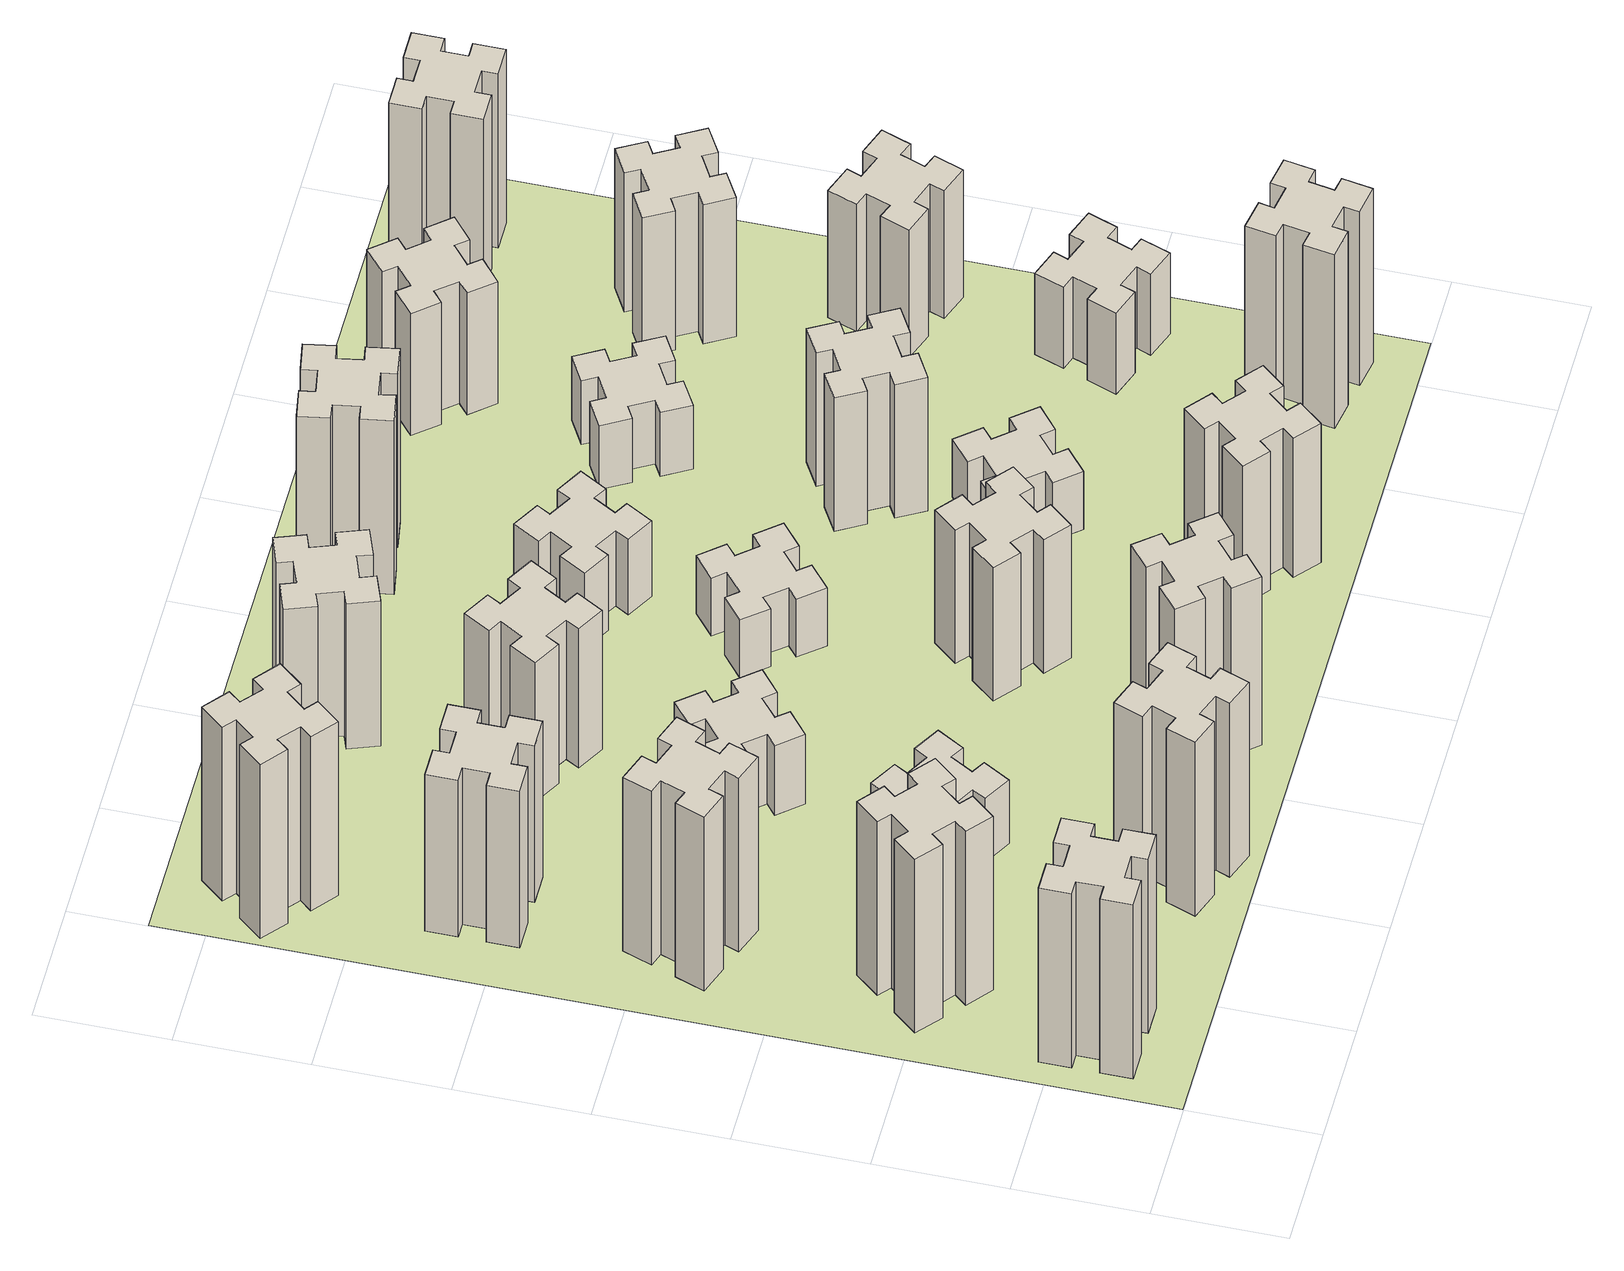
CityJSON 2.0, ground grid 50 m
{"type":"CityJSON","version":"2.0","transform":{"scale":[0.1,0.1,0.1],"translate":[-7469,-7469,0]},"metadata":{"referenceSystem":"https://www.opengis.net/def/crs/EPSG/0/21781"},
"CityObjects":{
"building1":{"type":"Building","attributes":{"class":"1000","function":"1000","usage":"1000","yearOfConstruction":2016,"roofType":"1000","measuredHeight":90,"storeysAboveGround":30,"storeysBelowGround":0},"geometry":[{"type":"Solid","lod":"1","boundaries":[[[[0,1,2,3,4,5,6,7,8,9,10,11,12,13,14,15,16,17,18,19]],[[17,16,20,21]],[[16,15,22,20]],[[15,14,23,22]],[[14,13,24,23]],[[13,12,25,24]],[[12,11,26,25]],[[11,10,27,26]],[[10,9,28,27]],[[9,8,29,28]],[[8,7,30,29]],[[7,6,31,30]],[[6,5,32,31]],[[5,4,33,32]],[[4,3,34,33]],[[3,2,35,34]],[[2,1,36,35]],[[1,0,37,36]],[[0,19,38,37]],[[19,18,39,38]],[[18,17,21,39]],[[24,25,26,27,28,29,30,31,32,33,34,35,36,37,38,39,21,20,22,23]]]]}]},
"building2":{"type":"Building","attributes":{"class":"1000","function":"1000","usage":"1000","yearOfConstruction":2016,"roofType":"1000","measuredHeight":90,"storeysAboveGround":30,"storeysBelowGround":0},"geometry":[{"type":"Solid","lod":"1","boundaries":[[[[40,41,42,43,44,45,46,47,48,49,50,51,52,53,54,55,56,57,58,59]],[[57,56,60,61]],[[56,55,62,60]],[[55,54,63,62]],[[54,53,64,63]],[[53,52,65,64]],[[52,51,66,65]],[[51,50,67,66]],[[50,49,68,67]],[[49,48,69,68]],[[48,47,70,69]],[[47,46,71,70]],[[46,45,72,71]],[[45,44,73,72]],[[44,43,74,73]],[[43,42,75,74]],[[42,41,76,75]],[[41,40,77,76]],[[40,59,78,77]],[[59,58,79,78]],[[58,57,61,79]],[[64,65,66,67,68,69,70,71,72,73,74,75,76,77,78,79,61,60,62,63]]]]}]},
"building3":{"type":"Building","attributes":{"class":"1000","function":"1000","usage":"1000","yearOfConstruction":2016,"roofType":"1000","measuredHeight":90,"storeysAboveGround":30,"storeysBelowGround":0},"geometry":[{"type":"Solid","lod":"1","boundaries":[[[[80,81,82,83,84,85,86,87,88,89,90,91,92,93,94,95,96,97,98,99]],[[97,96,100,101]],[[96,95,102,100]],[[95,94,103,102]],[[94,93,104,103]],[[93,92,105,104]],[[92,91,106,105]],[[91,90,107,106]],[[90,89,108,107]],[[89,88,109,108]],[[88,87,110,109]],[[87,86,111,110]],[[86,85,112,111]],[[85,84,113,112]],[[84,83,114,113]],[[83,82,115,114]],[[82,81,116,115]],[[81,80,117,116]],[[80,99,118,117]],[[99,98,119,118]],[[98,97,101,119]],[[104,105,106,107,108,109,110,111,112,113,114,115,116,117,118,119,101,100,102,103]]]]}]},
"building4":{"type":"Building","attributes":{"class":"1000","function":"1000","usage":"1000","yearOfConstruction":2016,"roofType":"1000","measuredHeight":81,"storeysAboveGround":30,"storeysBelowGround":0},"geometry":[{"type":"Solid","lod":"1","boundaries":[[[[120,121,122,123,124,125,126,127,128,129,130,131,132,133,134,135,136,137,138,139]],[[137,136,140,141]],[[136,135,142,140]],[[135,134,143,142]],[[134,133,144,143]],[[133,132,145,144]],[[132,131,146,145]],[[131,130,147,146]],[[130,129,148,147]],[[129,128,149,148]],[[128,127,150,149]],[[127,126,151,150]],[[126,125,152,151]],[[125,124,153,152]],[[124,123,154,153]],[[123,122,155,154]],[[122,121,156,155]],[[121,120,157,156]],[[120,139,158,157]],[[139,138,159,158]],[[138,137,141,159]],[[144,145,146,147,148,149,150,151,152,153,154,155,156,157,158,159,141,140,142,143]]]]}]},
"building5":{"type":"Building","attributes":{"class":"1000","function":"1000","usage":"1000","yearOfConstruction":2016,"roofType":"1000","measuredHeight":90,"storeysAboveGround":30,"storeysBelowGround":0},"geometry":[{"type":"Solid","lod":"1","boundaries":[[[[160,161,162,163,164,165,166,167,168,169,170,171,172,173,174,175,176,177,178,179]],[[177,176,180,181]],[[176,175,182,180]],[[175,174,183,182]],[[174,173,184,183]],[[173,172,185,184]],[[172,171,186,185]],[[171,170,187,186]],[[170,169,188,187]],[[169,168,189,188]],[[168,167,190,189]],[[167,166,191,190]],[[166,165,192,191]],[[165,164,193,192]],[[164,163,194,193]],[[163,162,195,194]],[[162,161,196,195]],[[161,160,197,196]],[[160,179,198,197]],[[179,178,199,198]],[[178,177,181,199]],[[184,185,186,187,188,189,190,191,192,193,194,195,196,197,198,199,181,180,182,183]]]]}]},
"building6":{"type":"Building","attributes":{"class":"1000","function":"1000","usage":"1000","yearOfConstruction":2016,"roofType":"1000","measuredHeight":90,"storeysAboveGround":30,"storeysBelowGround":0},"geometry":[{"type":"Solid","lod":"1","boundaries":[[[[200,201,202,203,204,205,206,207,208,209,210,211,212,213,214,215,216,217,218,219]],[[217,216,220,221]],[[216,215,222,220]],[[215,214,223,222]],[[214,213,224,223]],[[213,212,225,224]],[[212,211,226,225]],[[211,210,227,226]],[[210,209,228,227]],[[209,208,229,228]],[[208,207,230,229]],[[207,206,231,230]],[[206,205,232,231]],[[205,204,233,232]],[[204,203,234,233]],[[203,202,235,234]],[[202,201,236,235]],[[201,200,237,236]],[[200,219,238,237]],[[219,218,239,238]],[[218,217,221,239]],[[224,225,226,227,228,229,230,231,232,233,234,235,236,237,238,239,221,220,222,223]]]]}]},
"building7":{"type":"Building","attributes":{"class":"1000","function":"1000","usage":"1000","yearOfConstruction":2016,"roofType":"1000","measuredHeight":33,"storeysAboveGround":30,"storeysBelowGround":0},"geometry":[{"type":"Solid","lod":"1","boundaries":[[[[240,241,242,243,244,245,246,247,248,249,250,251,252,253,254,255,256,257,258,259]],[[257,256,260,261]],[[256,255,262,260]],[[255,254,263,262]],[[254,253,264,263]],[[253,252,265,264]],[[252,251,266,265]],[[251,250,267,266]],[[250,249,268,267]],[[249,248,269,268]],[[248,247,270,269]],[[247,246,271,270]],[[246,245,272,271]],[[245,244,273,272]],[[244,243,274,273]],[[243,242,275,274]],[[242,241,276,275]],[[241,240,277,276]],[[240,259,278,277]],[[259,258,279,278]],[[258,257,261,279]],[[264,265,266,267,268,269,270,271,272,273,274,275,276,277,278,279,261,260,262,263]]]]}]},
"building8":{"type":"Building","attributes":{"class":"1000","function":"1000","usage":"1000","yearOfConstruction":2016,"roofType":"1000","measuredHeight":36,"storeysAboveGround":30,"storeysBelowGround":0},"geometry":[{"type":"Solid","lod":"1","boundaries":[[[[280,281,282,283,284,285,286,287,288,289,290,291,292,293,294,295,296,297,298,299]],[[297,296,300,301]],[[296,295,302,300]],[[295,294,303,302]],[[294,293,304,303]],[[293,292,305,304]],[[292,291,306,305]],[[291,290,307,306]],[[290,289,308,307]],[[289,288,309,308]],[[288,287,310,309]],[[287,286,311,310]],[[286,285,312,311]],[[285,284,313,312]],[[284,283,314,313]],[[283,282,315,314]],[[282,281,316,315]],[[281,280,317,316]],[[280,299,318,317]],[[299,298,319,318]],[[298,297,301,319]],[[304,305,306,307,308,309,310,311,312,313,314,315,316,317,318,319,301,300,302,303]]]]}]},
"building9":{"type":"Building","attributes":{"class":"1000","function":"1000","usage":"1000","yearOfConstruction":2016,"roofType":"1000","measuredHeight":87,"storeysAboveGround":30,"storeysBelowGround":0},"geometry":[{"type":"Solid","lod":"1","boundaries":[[[[320,321,322,323,324,325,326,327,328,329,330,331,332,333,334,335,336,337,338,339]],[[337,336,340,341]],[[336,335,342,340]],[[335,334,343,342]],[[334,333,344,343]],[[333,332,345,344]],[[332,331,346,345]],[[331,330,347,346]],[[330,329,348,347]],[[329,328,349,348]],[[328,327,350,349]],[[327,326,351,350]],[[326,325,352,351]],[[325,324,353,352]],[[324,323,354,353]],[[323,322,355,354]],[[322,321,356,355]],[[321,320,357,356]],[[320,339,358,357]],[[339,338,359,358]],[[338,337,341,359]],[[344,345,346,347,348,349,350,351,352,353,354,355,356,357,358,359,341,340,342,343]]]]}]},
"building10":{"type":"Building","attributes":{"class":"1000","function":"1000","usage":"1000","yearOfConstruction":2016,"roofType":"1000","measuredHeight":72,"storeysAboveGround":30,"storeysBelowGround":0},"geometry":[{"type":"Solid","lod":"1","boundaries":[[[[360,361,362,363,364,365,366,367,368,369,370,371,372,373,374,375,376,377,378,379]],[[377,376,380,381]],[[376,375,382,380]],[[375,374,383,382]],[[374,373,384,383]],[[373,372,385,384]],[[372,371,386,385]],[[371,370,387,386]],[[370,369,388,387]],[[369,368,389,388]],[[368,367,390,389]],[[367,366,391,390]],[[366,365,392,391]],[[365,364,393,392]],[[364,363,394,393]],[[363,362,395,394]],[[362,361,396,395]],[[361,360,397,396]],[[360,379,398,397]],[[379,378,399,398]],[[378,377,381,399]],[[384,385,386,387,388,389,390,391,392,393,394,395,396,397,398,399,381,380,382,383]]]]}]},
"building11":{"type":"Building","attributes":{"class":"1000","function":"1000","usage":"1000","yearOfConstruction":2016,"roofType":"1000","measuredHeight":75,"storeysAboveGround":30,"storeysBelowGround":0},"geometry":[{"type":"Solid","lod":"1","boundaries":[[[[400,401,402,403,404,405,406,407,408,409,410,411,412,413,414,415,416,417,418,419]],[[417,416,420,421]],[[416,415,422,420]],[[415,414,423,422]],[[414,413,424,423]],[[413,412,425,424]],[[412,411,426,425]],[[411,410,427,426]],[[410,409,428,427]],[[409,408,429,428]],[[408,407,430,429]],[[407,406,431,430]],[[406,405,432,431]],[[405,404,433,432]],[[404,403,434,433]],[[403,402,435,434]],[[402,401,436,435]],[[401,400,437,436]],[[400,419,438,437]],[[419,418,439,438]],[[418,417,421,439]],[[424,425,426,427,428,429,430,431,432,433,434,435,436,437,438,439,421,420,422,423]]]]}]},
"building12":{"type":"Building","attributes":{"class":"1000","function":"1000","usage":"1000","yearOfConstruction":2016,"roofType":"1000","measuredHeight":69,"storeysAboveGround":30,"storeysBelowGround":0},"geometry":[{"type":"Solid","lod":"1","boundaries":[[[[440,441,442,443,444,445,446,447,448,449,450,451,452,453,454,455,456,457,458,459]],[[457,456,460,461]],[[456,455,462,460]],[[455,454,463,462]],[[454,453,464,463]],[[453,452,465,464]],[[452,451,466,465]],[[451,450,467,466]],[[450,449,468,467]],[[449,448,469,468]],[[448,447,470,469]],[[447,446,471,470]],[[446,445,472,471]],[[445,444,473,472]],[[444,443,474,473]],[[443,442,475,474]],[[442,441,476,475]],[[441,440,477,476]],[[440,459,478,477]],[[459,458,479,478]],[[458,457,461,479]],[[464,465,466,467,468,469,470,471,472,473,474,475,476,477,478,479,461,460,462,463]]]]}]},
"building13":{"type":"Building","attributes":{"class":"1000","function":"1000","usage":"1000","yearOfConstruction":2016,"roofType":"1000","measuredHeight":30,"storeysAboveGround":30,"storeysBelowGround":0},"geometry":[{"type":"Solid","lod":"1","boundaries":[[[[480,481,482,483,484,485,486,487,488,489,490,491,492,493,494,495,496,497,498,499]],[[497,496,500,501]],[[496,495,502,500]],[[495,494,503,502]],[[494,493,504,503]],[[493,492,505,504]],[[492,491,506,505]],[[491,490,507,506]],[[490,489,508,507]],[[489,488,509,508]],[[488,487,510,509]],[[487,486,511,510]],[[486,485,512,511]],[[485,484,513,512]],[[484,483,514,513]],[[483,482,515,514]],[[482,481,516,515]],[[481,480,517,516]],[[480,499,518,517]],[[499,498,519,518]],[[498,497,501,519]],[[504,505,506,507,508,509,510,511,512,513,514,515,516,517,518,519,501,500,502,503]]]]}]},
"building14":{"type":"Building","attributes":{"class":"1000","function":"1000","usage":"1000","yearOfConstruction":2016,"roofType":"1000","measuredHeight":39,"storeysAboveGround":30,"storeysBelowGround":0},"geometry":[{"type":"Solid","lod":"1","boundaries":[[[[520,521,522,523,524,525,526,527,528,529,530,531,532,533,534,535,536,537,538,539]],[[537,536,540,541]],[[536,535,542,540]],[[535,534,543,542]],[[534,533,544,543]],[[533,532,545,544]],[[532,531,546,545]],[[531,530,547,546]],[[530,529,548,547]],[[529,528,549,548]],[[528,527,550,549]],[[527,526,551,550]],[[526,525,552,551]],[[525,524,553,552]],[[524,523,554,553]],[[523,522,555,554]],[[522,521,556,555]],[[521,520,557,556]],[[520,539,558,557]],[[539,538,559,558]],[[538,537,541,559]],[[544,545,546,547,548,549,550,551,552,553,554,555,556,557,558,559,541,540,542,543]]]]}]},
"building15":{"type":"Building","attributes":{"class":"1000","function":"1000","usage":"1000","yearOfConstruction":2016,"roofType":"1000","measuredHeight":72,"storeysAboveGround":30,"storeysBelowGround":0},"geometry":[{"type":"Solid","lod":"1","boundaries":[[[[560,561,562,563,564,565,566,567,568,569,570,571,572,573,574,575,576,577,578,579]],[[577,576,580,581]],[[576,575,582,580]],[[575,574,583,582]],[[574,573,584,583]],[[573,572,585,584]],[[572,571,586,585]],[[571,570,587,586]],[[570,569,588,587]],[[569,568,589,588]],[[568,567,590,589]],[[567,566,591,590]],[[566,565,592,591]],[[565,564,593,592]],[[564,563,594,593]],[[563,562,595,594]],[[562,561,596,595]],[[561,560,597,596]],[[560,579,598,597]],[[579,578,599,598]],[[578,577,581,599]],[[584,585,586,587,588,589,590,591,592,593,594,595,596,597,598,599,581,580,582,583]]]]}]},
"building16":{"type":"Building","attributes":{"class":"1000","function":"1000","usage":"1000","yearOfConstruction":2016,"roofType":"1000","measuredHeight":90,"storeysAboveGround":30,"storeysBelowGround":0},"geometry":[{"type":"Solid","lod":"1","boundaries":[[[[600,601,602,603,604,605,606,607,608,609,610,611,612,613,614,615,616,617,618,619]],[[617,616,620,621]],[[616,615,622,620]],[[615,614,623,622]],[[614,613,624,623]],[[613,612,625,624]],[[612,611,626,625]],[[611,610,627,626]],[[610,609,628,627]],[[609,608,629,628]],[[608,607,630,629]],[[607,606,631,630]],[[606,605,632,631]],[[605,604,633,632]],[[604,603,634,633]],[[603,602,635,634]],[[602,601,636,635]],[[601,600,637,636]],[[600,619,638,637]],[[619,618,639,638]],[[618,617,621,639]],[[624,625,626,627,628,629,630,631,632,633,634,635,636,637,638,639,621,620,622,623]]]]}]},
"building17":{"type":"Building","attributes":{"class":"1000","function":"1000","usage":"1000","yearOfConstruction":2016,"roofType":"1000","measuredHeight":30,"storeysAboveGround":30,"storeysBelowGround":0},"geometry":[{"type":"Solid","lod":"1","boundaries":[[[[640,641,642,643,644,645,646,647,648,649,650,651,652,653,654,655,656,657,658,659]],[[657,656,660,661]],[[656,655,662,660]],[[655,654,663,662]],[[654,653,664,663]],[[653,652,665,664]],[[652,651,666,665]],[[651,650,667,666]],[[650,649,668,667]],[[649,648,669,668]],[[648,647,670,669]],[[647,646,671,670]],[[646,645,672,671]],[[645,644,673,672]],[[644,643,674,673]],[[643,642,675,674]],[[642,641,676,675]],[[641,640,677,676]],[[640,659,678,677]],[[659,658,679,678]],[[658,657,661,679]],[[664,665,666,667,668,669,670,671,672,673,674,675,676,677,678,679,661,660,662,663]]]]}]},
"building18":{"type":"Building","attributes":{"class":"1000","function":"1000","usage":"1000","yearOfConstruction":2016,"roofType":"1000","measuredHeight":69,"storeysAboveGround":30,"storeysBelowGround":0},"geometry":[{"type":"Solid","lod":"1","boundaries":[[[[680,681,682,683,684,685,686,687,688,689,690,691,692,693,694,695,696,697,698,699]],[[697,696,700,701]],[[696,695,702,700]],[[695,694,703,702]],[[694,693,704,703]],[[693,692,705,704]],[[692,691,706,705]],[[691,690,707,706]],[[690,689,708,707]],[[689,688,709,708]],[[688,687,710,709]],[[687,686,711,710]],[[686,685,712,711]],[[685,684,713,712]],[[684,683,714,713]],[[683,682,715,714]],[[682,681,716,715]],[[681,680,717,716]],[[680,699,718,717]],[[699,698,719,718]],[[698,697,701,719]],[[704,705,706,707,708,709,710,711,712,713,714,715,716,717,718,719,701,700,702,703]]]]}]},
"building19":{"type":"Building","attributes":{"class":"1000","function":"1000","usage":"1000","yearOfConstruction":2016,"roofType":"1000","measuredHeight":33,"storeysAboveGround":30,"storeysBelowGround":0},"geometry":[{"type":"Solid","lod":"1","boundaries":[[[[720,721,722,723,724,725,726,727,728,729,730,731,732,733,734,735,736,737,738,739]],[[737,736,740,741]],[[736,735,742,740]],[[735,734,743,742]],[[734,733,744,743]],[[733,732,745,744]],[[732,731,746,745]],[[731,730,747,746]],[[730,729,748,747]],[[729,728,749,748]],[[728,727,750,749]],[[727,726,751,750]],[[726,725,752,751]],[[725,724,753,752]],[[724,723,754,753]],[[723,722,755,754]],[[722,721,756,755]],[[721,720,757,756]],[[720,739,758,757]],[[739,738,759,758]],[[738,737,741,759]],[[744,745,746,747,748,749,750,751,752,753,754,755,756,757,758,759,741,740,742,743]]]]}]},
"building20":{"type":"Building","attributes":{"class":"1000","function":"1000","usage":"1000","yearOfConstruction":2016,"roofType":"1000","measuredHeight":90,"storeysAboveGround":30,"storeysBelowGround":0},"geometry":[{"type":"Solid","lod":"1","boundaries":[[[[760,761,762,763,764,765,766,767,768,769,770,771,772,773,774,775,776,777,778,779]],[[777,776,780,781]],[[776,775,782,780]],[[775,774,783,782]],[[774,773,784,783]],[[773,772,785,784]],[[772,771,786,785]],[[771,770,787,786]],[[770,769,788,787]],[[769,768,789,788]],[[768,767,790,789]],[[767,766,791,790]],[[766,765,792,791]],[[765,764,793,792]],[[764,763,794,793]],[[763,762,795,794]],[[762,761,796,795]],[[761,760,797,796]],[[760,779,798,797]],[[779,778,799,798]],[[778,777,781,799]],[[784,785,786,787,788,789,790,791,792,793,794,795,796,797,798,799,781,780,782,783]]]]}]},
"building21":{"type":"Building","attributes":{"class":"1000","function":"1000","usage":"1000","yearOfConstruction":2016,"roofType":"1000","measuredHeight":63,"storeysAboveGround":30,"storeysBelowGround":0},"geometry":[{"type":"Solid","lod":"1","boundaries":[[[[800,801,802,803,804,805,806,807,808,809,810,811,812,813,814,815,816,817,818,819]],[[817,816,820,821]],[[816,815,822,820]],[[815,814,823,822]],[[814,813,824,823]],[[813,812,825,824]],[[812,811,826,825]],[[811,810,827,826]],[[810,809,828,827]],[[809,808,829,828]],[[808,807,830,829]],[[807,806,831,830]],[[806,805,832,831]],[[805,804,833,832]],[[804,803,834,833]],[[803,802,835,834]],[[802,801,836,835]],[[801,800,837,836]],[[800,819,838,837]],[[819,818,839,838]],[[818,817,821,839]],[[824,825,826,827,828,829,830,831,832,833,834,835,836,837,838,839,821,820,822,823]]]]}]},
"building22":{"type":"Building","attributes":{"class":"1000","function":"1000","usage":"1000","yearOfConstruction":2016,"roofType":"1000","measuredHeight":42,"storeysAboveGround":30,"storeysBelowGround":0},"geometry":[{"type":"Solid","lod":"1","boundaries":[[[[840,841,842,843,844,845,846,847,848,849,850,851,852,853,854,855,856,857,858,859]],[[857,856,860,861]],[[856,855,862,860]],[[855,854,863,862]],[[854,853,864,863]],[[853,852,865,864]],[[852,851,866,865]],[[851,850,867,866]],[[850,849,868,867]],[[849,848,869,868]],[[848,847,870,869]],[[847,846,871,870]],[[846,845,872,871]],[[845,844,873,872]],[[844,843,874,873]],[[843,842,875,874]],[[842,841,876,875]],[[841,840,877,876]],[[840,859,878,877]],[[859,858,879,878]],[[858,857,861,879]],[[864,865,866,867,868,869,870,871,872,873,874,875,876,877,878,879,861,860,862,863]]]]}]},
"building23":{"type":"Building","attributes":{"class":"1000","function":"1000","usage":"1000","yearOfConstruction":2016,"roofType":"1000","measuredHeight":66,"storeysAboveGround":30,"storeysBelowGround":0},"geometry":[{"type":"Solid","lod":"1","boundaries":[[[[880,881,882,883,884,885,886,887,888,889,890,891,892,893,894,895,896,897,898,899]],[[897,896,900,901]],[[896,895,902,900]],[[895,894,903,902]],[[894,893,904,903]],[[893,892,905,904]],[[892,891,906,905]],[[891,890,907,906]],[[890,889,908,907]],[[889,888,909,908]],[[888,887,910,909]],[[887,886,911,910]],[[886,885,912,911]],[[885,884,913,912]],[[884,883,914,913]],[[883,882,915,914]],[[882,881,916,915]],[[881,880,917,916]],[[880,899,918,917]],[[899,898,919,918]],[[898,897,901,919]],[[904,905,906,907,908,909,910,911,912,913,914,915,916,917,918,919,901,900,902,903]]]]}]},
"building24":{"type":"Building","attributes":{"class":"1000","function":"1000","usage":"1000","yearOfConstruction":2016,"roofType":"1000","measuredHeight":72,"storeysAboveGround":30,"storeysBelowGround":0},"geometry":[{"type":"Solid","lod":"1","boundaries":[[[[920,921,922,923,924,925,926,927,928,929,930,931,932,933,934,935,936,937,938,939]],[[937,936,940,941]],[[936,935,942,940]],[[935,934,943,942]],[[934,933,944,943]],[[933,932,945,944]],[[932,931,946,945]],[[931,930,947,946]],[[930,929,948,947]],[[929,928,949,948]],[[928,927,950,949]],[[927,926,951,950]],[[926,925,952,951]],[[925,924,953,952]],[[924,923,954,953]],[[923,922,955,954]],[[922,921,956,955]],[[921,920,957,956]],[[920,939,958,957]],[[939,938,959,958]],[[938,937,941,959]],[[944,945,946,947,948,949,950,951,952,953,954,955,956,957,958,959,941,940,942,943]]]]}]},
"building25":{"type":"Building","attributes":{"class":"1000","function":"1000","usage":"1000","yearOfConstruction":2016,"roofType":"1000","measuredHeight":90,"storeysAboveGround":30,"storeysBelowGround":0},"geometry":[{"type":"Solid","lod":"1","boundaries":[[[[960,961,962,963,964,965,966,967,968,969,970,971,972,973,974,975,976,977,978,979]],[[977,976,980,981]],[[976,975,982,980]],[[975,974,983,982]],[[974,973,984,983]],[[973,972,985,984]],[[972,971,986,985]],[[971,970,987,986]],[[970,969,988,987]],[[969,968,989,988]],[[968,967,990,989]],[[967,966,991,990]],[[966,965,992,991]],[[965,964,993,992]],[[964,963,994,993]],[[963,962,995,994]],[[962,961,996,995]],[[961,960,997,996]],[[960,979,998,997]],[[979,978,999,998]],[[978,977,981,999]],[[984,985,986,987,988,989,990,991,992,993,994,995,996,997,998,999,981,980,982,983]]]]}]},
"landuse1":{"type":"LandUse","attributes":{"name":"plot1","function":"1010"},"geometry":[{"type":"MultiSurface","lod":"1","boundaries":[[[1000,1001,1002,1003]]]}]}
},
"vertices":[
[165,425,0],[165,325,0],[105,325,0],[105,205,0],[225,205,0],[225,265,0],[325,265,0],[325,205,0],[445,205,0],[445,325,0],[385,325,0],[385,425,0],[445,425,0],[445,545,0],[325,545,0],[325,485,0],[225,485,0],[225,545,0],[105,545,0],[105,425,0],[225,485,900],[225,545,900],[325,485,900],[325,545,900],[445,545,900],[445,425,900],[385,425,900],[385,325,900],[445,325,900],[445,205,900],[325,205,900],[325,265,900],[225,265,900],[225,205,900],[105,205,900],[105,325,900],[165,325,900],[165,425,900],[105,425,900],[105,545,900],
[484,1067,0],[408,1132,0],[446,1178,0],[354,1255,0],[277,1163,0],[323,1124,0],[259,1048,0],[213,1086,0],[136,994,0],[228,917,0],[266,963,0],[343,899,0],[304,853,0],[396,776,0],[473,868,0],[427,906,0],[492,983,0],[538,944,0],[615,1036,0],[523,1113,0],[492,983,900],[538,944,900],[427,906,900],[473,868,900],[396,776,900],[304,853,900],[343,899,900],[266,963,900],[228,917,900],[136,994,900],[213,1086,900],[259,1048,900],[323,1124,900],[277,1163,900],[354,1255,900],[446,1178,900],[408,1132,900],[484,1067,900],[523,1113,900],[615,1036,900],
[289,1940,0],[255,1846,0],[199,1867,0],[157,1754,0],[270,1713,0],[291,1769,0],[385,1735,0],[364,1679,0],[477,1637,0],[518,1750,0],[462,1771,0],[496,1865,0],[552,1844,0],[593,1957,0],[480,1998,0],[460,1942,0],[366,1976,0],[387,2032,0],[274,2073,0],[233,1960,0],[366,1976,900],[387,2032,900],[460,1942,900],[480,1998,900],[593,1957,900],[552,1844,900],[496,1865,900],[462,1771,900],[518,1750,900],[477,1637,900],[364,1679,900],[385,1735,900],[291,1769,900],[270,1713,900],[157,1754,900],[199,1867,900],[255,1846,900],[289,1940,900],[233,1960,900],[274,2073,900],
[485,2545,0],[485,2645,0],[545,2645,0],[545,2765,0],[425,2765,0],[425,2705,0],[325,2705,0],[325,2765,0],[205,2765,0],[205,2645,0],[265,2645,0],[265,2545,0],[205,2545,0],[205,2425,0],[325,2425,0],[325,2485,0],[425,2485,0],[425,2425,0],[545,2425,0],[545,2545,0],[425,2485,810],[425,2425,810],[325,2485,810],[325,2425,810],[205,2425,810],[205,2545,810],[265,2545,810],[265,2645,810],[205,2645,810],[205,2765,810],[325,2765,810],[325,2705,810],[425,2705,810],[425,2765,810],[545,2765,810],[545,2645,810],[485,2645,810],[485,2545,810],[545,2545,810],[545,2425,810],
[1029,360,0],[995,266,0],[939,287,0],[897,174,0],[1010,133,0],[1031,189,0],[1125,155,0],[1104,99,0],[1217,57,0],[1258,170,0],[1202,191,0],[1236,285,0],[1292,264,0],[1333,377,0],[1220,418,0],[1200,362,0],[1106,396,0],[1127,452,0],[1014,493,0],[973,380,0],[1106,396,900],[1127,452,900],[1200,362,900],[1220,418,900],[1333,377,900],[1292,264,900],[1236,285,900],[1202,191,900],[1258,170,900],[1217,57,900],[1104,99,900],[1125,155,900],[1031,189,900],[1010,133,900],[897,174,900],[939,287,900],[995,266,900],[1029,360,900],[973,380,900],[1014,493,900],
[384,3387,0],[308,3452,0],[346,3498,0],[254,3575,0],[177,3483,0],[223,3444,0],[159,3368,0],[113,3406,0],[36,3314,0],[128,3237,0],[166,3283,0],[243,3219,0],[204,3173,0],[296,3096,0],[373,3188,0],[327,3226,0],[392,3303,0],[438,3264,0],[515,3356,0],[423,3433,0],[392,3303,900],[438,3264,900],[327,3226,900],[373,3188,900],[296,3096,900],[204,3173,900],[243,3219,900],[166,3283,900],[128,3237,900],[36,3314,900],[113,3406,900],[159,3368,900],[223,3444,900],[177,3483,900],[254,3575,900],[346,3498,900],[308,3452,900],[384,3387,900],[423,3433,900],[515,3356,900],
[1086,1017,0],[1136,1104,0],[1188,1074,0],[1248,1178,0],[1144,1238,0],[1114,1186,0],[1027,1236,0],[1057,1288,0],[953,1348,0],[893,1244,0],[945,1214,0],[895,1127,0],[843,1157,0],[783,1053,0],[887,993,0],[917,1045,0],[1004,995,0],[974,943,0],[1078,883,0],[1138,987,0],[1004,995,330],[974,943,330],[917,1045,330],[887,993,330],[783,1053,330],[843,1157,330],[895,1127,330],[945,1214,330],[893,1244,330],[953,1348,330],[1057,1288,330],[1027,1236,330],[1114,1186,330],[1144,1238,330],[1248,1178,330],[1188,1074,330],[1136,1104,330],[1086,1017,330],[1138,987,330],[1078,883,330],
[1083,1972,0],[1006,1907,0],[968,1953,0],[876,1876,0],[953,1784,0],[999,1823,0],[1063,1746,0],[1017,1708,0],[1094,1616,0],[1186,1693,0],[1148,1739,0],[1224,1803,0],[1263,1757,0],[1355,1834,0],[1278,1926,0],[1232,1888,0],[1167,1964,0],[1213,2003,0],[1136,2095,0],[1044,2018,0],[1167,1964,360],[1213,2003,360],[1232,1888,360],[1278,1926,360],[1355,1834,360],[1263,1757,360],[1224,1803,360],[1148,1739,360],[1186,1693,360],[1094,1616,360],[1017,1708,360],[1063,1746,360],[999,1823,360],[953,1784,360],[876,1876,360],[968,1953,360],[1006,1907,360],[1083,1972,360],[1044,2018,360],[1136,2095,360],
[1639,343,0],[1703,266,0],[1657,228,0],[1734,136,0],[1826,213,0],[1788,259,0],[1864,323,0],[1903,277,0],[1995,354,0],[1918,446,0],[1872,408,0],[1807,484,0],[1853,523,0],[1776,615,0],[1684,538,0],[1723,492,0],[1646,427,0],[1608,473,0],[1516,396,0],[1593,304,0],[1646,427,870],[1608,473,870],[1723,492,870],[1684,538,870],[1776,615,870],[1853,523,870],[1807,484,870],[1872,408,870],[1918,446,870],[1995,354,870],[1903,277,870],[1864,323,870],[1788,259,870],[1826,213,870],[1734,136,870],[1657,228,870],[1703,266,870],[1639,343,870],[1593,304,870],[1516,396,870],
[1214,2666,0],[1127,2716,0],[1157,2768,0],[1053,2828,0],[993,2724,0],[1045,2694,0],[995,2607,0],[943,2637,0],[883,2533,0],[987,2473,0],[1017,2525,0],[1104,2475,0],[1074,2423,0],[1178,2363,0],[1238,2467,0],[1186,2497,0],[1236,2584,0],[1288,2554,0],[1348,2658,0],[1244,2718,0],[1236,2584,720],[1288,2554,720],[1186,2497,720],[1238,2467,720],[1178,2363,720],[1074,2423,720],[1104,2475,720],[1017,2525,720],[987,2473,720],[883,2533,720],[943,2637,720],[995,2607,720],[1045,2694,720],[993,2724,720],[1053,2828,720],[1157,2768,720],[1127,2716,720],[1214,2666,720],[1244,2718,720],[1348,2658,720],
[1125,3456,0],[1031,3422,0],[1010,3478,0],[897,3437,0],[939,3324,0],[995,3345,0],[1029,3251,0],[973,3230,0],[1014,3117,0],[1127,3159,0],[1106,3215,0],[1200,3249,0],[1220,3193,0],[1333,3234,0],[1292,3347,0],[1236,3326,0],[1202,3420,0],[1258,3440,0],[1217,3553,0],[1104,3512,0],[1202,3420,750],[1258,3440,750],[1236,3326,750],[1292,3347,750],[1333,3234,750],[1220,3193,750],[1200,3249,750],[1106,3215,750],[1127,3159,750],[1014,3117,750],[973,3230,750],[1029,3251,750],[995,3345,750],[939,3324,750],[897,3437,750],[1010,3478,750],[1031,3422,750],[1125,3456,750],[1104,3512,750],[1217,3553,750],
[1846,1063,0],[1923,999,0],[1884,953,0],[1976,876,0],[2053,968,0],[2007,1006,0],[2072,1083,0],[2118,1044,0],[2195,1136,0],[2103,1213,0],[2064,1167,0],[1988,1232,0],[2026,1278,0],[1934,1355,0],[1857,1263,0],[1903,1224,0],[1839,1148,0],[1793,1186,0],[1716,1094,0],[1808,1017,0],[1839,1148,690],[1793,1186,690],[1903,1224,690],[1857,1263,690],[1934,1355,690],[2026,1278,690],[1988,1232,690],[2064,1167,690],[2103,1213,690],[2195,1136,690],[2118,1044,690],[2072,1083,690],[2007,1006,690],[2053,968,690],[1976,876,690],[1884,953,690],[1923,999,690],[1846,1063,690],[1808,1017,690],[1716,1094,690],
[1972,1988,0],[1907,2064,0],[1953,2103,0],[1876,2195,0],[1784,2118,0],[1823,2072,0],[1746,2007,0],[1708,2053,0],[1616,1976,0],[1693,1884,0],[1739,1923,0],[1803,1846,0],[1757,1808,0],[1834,1716,0],[1926,1793,0],[1888,1839,0],[1964,1903,0],[2003,1857,0],[2095,1934,0],[2018,2026,0],[1964,1903,300],[2003,1857,300],[1888,1839,300],[1926,1793,300],[1834,1716,300],[1757,1808,300],[1803,1846,300],[1739,1923,300],[1693,1884,300],[1616,1976,300],[1708,2053,300],[1746,2007,300],[1823,2072,300],[1784,2118,300],[1876,2195,300],[1953,2103,300],[1907,2064,300],[1972,1988,300],[2018,2026,300],[2095,1934,300],
[1926,2497,0],[1976,2584,0],[2028,2554,0],[2088,2658,0],[1984,2718,0],[1954,2666,0],[1867,2716,0],[1897,2768,0],[1793,2828,0],[1733,2724,0],[1785,2694,0],[1735,2607,0],[1683,2637,0],[1623,2533,0],[1727,2473,0],[1757,2525,0],[1844,2475,0],[1814,2423,0],[1918,2363,0],[1978,2467,0],[1844,2475,390],[1814,2423,390],[1757,2525,390],[1727,2473,390],[1623,2533,390],[1683,2637,390],[1735,2607,390],[1785,2694,390],[1733,2724,390],[1793,2828,390],[1897,2768,390],[1867,2716,390],[1954,2666,390],[1984,2718,390],[2088,2658,390],[2028,2554,390],[1976,2584,390],[1926,2497,390],[1978,2467,390],[1918,2363,390],
[2486,323,0],[2563,259,0],[2524,213,0],[2616,136,0],[2693,228,0],[2647,266,0],[2712,343,0],[2758,304,0],[2835,396,0],[2743,473,0],[2704,427,0],[2628,492,0],[2666,538,0],[2574,615,0],[2497,523,0],[2543,484,0],[2479,408,0],[2433,446,0],[2356,354,0],[2448,277,0],[2479,408,720],[2433,446,720],[2543,484,720],[2497,523,720],[2574,615,720],[2666,538,720],[2628,492,720],[2704,427,720],[2743,473,720],[2835,396,720],[2758,304,720],[2712,343,720],[2647,266,720],[2693,228,720],[2616,136,720],[2524,213,720],[2563,259,720],[2486,323,720],[2448,277,720],[2356,354,720],
[1972,3405,0],[1955,3504,0],[2014,3514,0],[1993,3632,0],[1875,3611,0],[1885,3552,0],[1787,3535,0],[1777,3594,0],[1658,3573,0],[1679,3455,0],[1738,3465,0],[1756,3367,0],[1697,3357,0],[1717,3238,0],[1836,3259,0],[1825,3318,0],[1924,3336,0],[1934,3277,0],[2052,3297,0],[2031,3416,0],[1924,3336,900],[1934,3277,900],[1825,3318,900],[1836,3259,900],[1717,3238,900],[1697,3357,900],[1756,3367,900],[1738,3465,900],[1679,3455,900],[1658,3573,900],[1777,3594,900],[1787,3535,900],[1885,3552,900],[1875,3611,900],[1993,3632,900],[2014,3514,900],[1955,3504,900],[1972,3405,900],[2031,3416,900],[2052,3297,900],
[2628,1099,0],[2704,1163,0],[2743,1117,0],[2835,1194,0],[2758,1286,0],[2712,1248,0],[2647,1324,0],[2693,1363,0],[2616,1455,0],[2524,1378,0],[2563,1332,0],[2486,1267,0],[2448,1313,0],[2356,1236,0],[2433,1144,0],[2479,1183,0],[2543,1106,0],[2497,1068,0],[2574,976,0],[2666,1053,0],[2543,1106,300],[2497,1068,300],[2479,1183,300],[2433,1144,300],[2356,1236,300],[2448,1313,300],[2486,1267,300],[2563,1332,300],[2524,1378,300],[2616,1455,300],[2693,1363,300],[2647,1324,300],[2712,1248,300],[2758,1286,300],[2835,1194,300],[2743,1117,300],[2704,1163,300],[2628,1099,300],[2666,1053,300],[2574,976,300],
[2716,1767,0],[2666,1854,0],[2718,1884,0],[2658,1988,0],[2554,1928,0],[2584,1876,0],[2497,1826,0],[2467,1878,0],[2363,1818,0],[2423,1714,0],[2475,1744,0],[2525,1657,0],[2473,1627,0],[2533,1523,0],[2637,1583,0],[2607,1635,0],[2694,1685,0],[2724,1633,0],[2828,1693,0],[2768,1797,0],[2694,1685,690],[2724,1633,690],[2607,1635,690],[2637,1583,690],[2533,1523,690],[2473,1627,690],[2525,1657,690],[2475,1744,690],[2423,1714,690],[2363,1818,690],[2467,1878,690],[2497,1826,690],[2584,1876,690],[2554,1928,690],[2658,1988,690],[2718,1884,690],[2666,1854,690],[2716,1767,690],[2768,1797,690],[2828,1693,690],
[2607,2475,0],[2694,2525,0],[2724,2473,0],[2828,2533,0],[2768,2637,0],[2716,2607,0],[2666,2694,0],[2718,2724,0],[2658,2828,0],[2554,2768,0],[2584,2716,0],[2497,2666,0],[2467,2718,0],[2363,2658,0],[2423,2554,0],[2475,2584,0],[2525,2497,0],[2473,2467,0],[2533,2363,0],[2637,2423,0],[2525,2497,330],[2473,2467,330],[2475,2584,330],[2423,2554,330],[2363,2658,330],[2467,2718,330],[2497,2666,330],[2584,2716,330],[2554,2768,330],[2658,2828,330],[2718,2724,330],[2666,2694,330],[2716,2607,330],[2768,2637,330],[2828,2533,330],[2724,2473,330],[2694,2525,330],[2607,2475,330],[2637,2423,330],[2533,2363,330],
[3504,475,0],[3405,492,0],[3416,551,0],[3297,572,0],[3277,454,0],[3336,444,0],[3318,345,0],[3259,356,0],[3238,237,0],[3357,217,0],[3367,276,0],[3465,258,0],[3455,199,0],[3573,178,0],[3594,297,0],[3535,307,0],[3552,405,0],[3611,395,0],[3632,513,0],[3514,534,0],[3552,405,900],[3611,395,900],[3535,307,900],[3594,297,900],[3573,178,900],[3455,199,900],[3465,258,900],[3367,276,900],[3357,217,900],[3238,237,900],[3259,356,900],[3318,345,900],[3336,444,900],[3277,454,900],[3297,572,900],[3416,551,900],[3405,492,900],[3504,475,900],[3514,534,900],[3632,513,900],
[2812,3368,0],[2747,3444,0],[2793,3483,0],[2716,3575,0],[2624,3498,0],[2663,3452,0],[2586,3387,0],[2548,3433,0],[2456,3356,0],[2533,3264,0],[2579,3303,0],[2643,3226,0],[2597,3188,0],[2674,3096,0],[2766,3173,0],[2728,3219,0],[2804,3283,0],[2843,3237,0],[2935,3314,0],[2858,3406,0],[2804,3283,630],[2843,3237,630],[2728,3219,630],[2766,3173,630],[2674,3096,630],[2597,3188,630],[2643,3226,630],[2579,3303,630],[2533,3264,630],[2456,3356,630],[2548,3433,630],[2586,3387,630],[2663,3452,630],[2624,3498,630],[2716,3575,630],[2793,3483,630],[2747,3444,630],[2812,3368,630],[2858,3406,630],[2935,3314,630],
[3351,1029,0],[3445,995,0],[3424,939,0],[3537,897,0],[3578,1010,0],[3522,1031,0],[3556,1125,0],[3612,1104,0],[3653,1217,0],[3540,1258,0],[3520,1202,0],[3426,1236,0],[3447,1292,0],[3334,1333,0],[3293,1220,0],[3349,1200,0],[3315,1106,0],[3259,1127,0],[3217,1014,0],[3330,973,0],[3315,1106,420],[3259,1127,420],[3349,1200,420],[3293,1220,420],[3334,1333,420],[3447,1292,420],[3426,1236,420],[3520,1202,420],[3540,1258,420],[3653,1217,420],[3612,1104,420],[3556,1125,420],[3522,1031,420],[3578,1010,420],[3537,897,420],[3424,939,420],[3445,995,420],[3351,1029,420],[3330,973,420],[3217,1014,420],
[3520,1942,0],[3426,1976,0],[3447,2032,0],[3334,2073,0],[3293,1960,0],[3349,1940,0],[3315,1846,0],[3259,1867,0],[3217,1754,0],[3330,1713,0],[3351,1769,0],[3445,1735,0],[3424,1679,0],[3537,1637,0],[3578,1750,0],[3522,1771,0],[3556,1865,0],[3612,1844,0],[3653,1957,0],[3540,1998,0],[3556,1865,660],[3612,1844,660],[3522,1771,660],[3578,1750,660],[3537,1637,660],[3424,1679,660],[3445,1735,660],[3351,1769,660],[3330,1713,660],[3217,1754,660],[3259,1867,660],[3315,1846,660],[3349,1940,660],[3293,1960,660],[3334,2073,660],[3447,2032,660],[3426,1976,660],[3520,1942,660],[3540,1998,660],[3653,1957,660],
[3247,2475,0],[3334,2525,0],[3364,2473,0],[3468,2533,0],[3408,2637,0],[3356,2607,0],[3306,2694,0],[3358,2724,0],[3298,2828,0],[3194,2768,0],[3224,2716,0],[3137,2666,0],[3107,2718,0],[3003,2658,0],[3063,2554,0],[3115,2584,0],[3165,2497,0],[3113,2467,0],[3173,2363,0],[3277,2423,0],[3165,2497,720],[3113,2467,720],[3115,2584,720],[3063,2554,720],[3003,2658,720],[3107,2718,720],[3137,2666,720],[3224,2716,720],[3194,2768,720],[3298,2828,720],[3358,2724,720],[3306,2694,720],[3356,2607,720],[3408,2637,720],[3468,2533,720],[3364,2473,720],[3334,2525,720],[3247,2475,720],[3277,2423,720],[3173,2363,720],
[3285,3325,0],[3385,3325,0],[3385,3265,0],[3505,3265,0],[3505,3385,0],[3445,3385,0],[3445,3485,0],[3505,3485,0],[3505,3605,0],[3385,3605,0],[3385,3545,0],[3285,3545,0],[3285,3605,0],[3165,3605,0],[3165,3485,0],[3225,3485,0],[3225,3385,0],[3165,3385,0],[3165,3265,0],[3285,3265,0],[3225,3385,900],[3165,3385,900],[3225,3485,900],[3165,3485,900],[3165,3605,900],[3285,3605,900],[3285,3545,900],[3385,3545,900],[3385,3605,900],[3505,3605,900],[3505,3485,900],[3445,3485,900],[3445,3385,900],[3505,3385,900],[3505,3265,900],[3385,3265,900],[3385,3325,900],[3285,3325,900],[3285,3265,900],[3165,3265,900],
[5,3705,0],[3705,3705,0],[3705,5,0],[5,5,0]
]}
